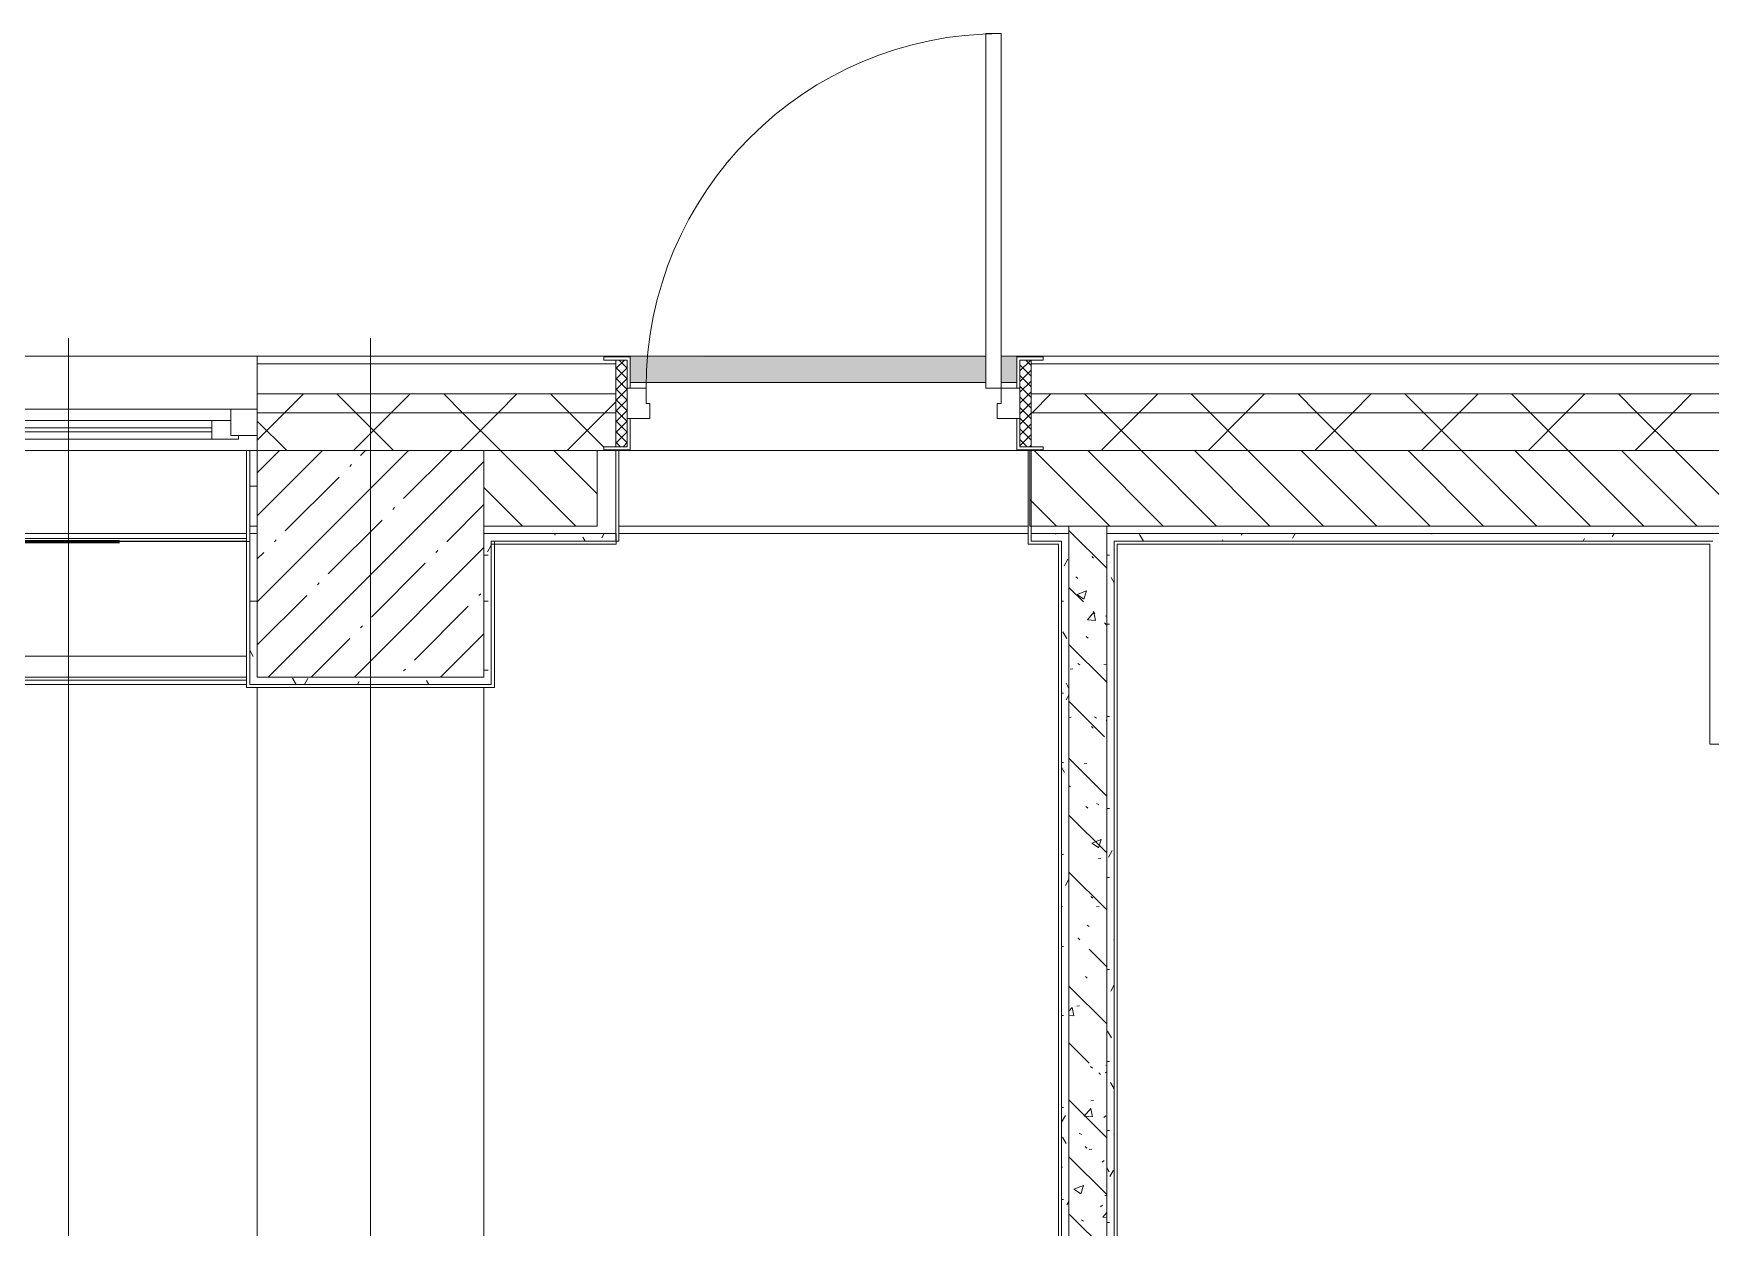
# Model space of a CAD drawing. Header units: millimetres. Extents: x -249154 to 415037, y -45458 to 354837.
# Drawn here: x 65632 to 70074, y 24905 to 28069 of the extents above; entities that cross this region are included whole.
import ezdxf

# ---------------------------------------------------------------- set-up
doc = ezdxf.new("R2010")
doc.units = ezdxf.units.MM
for name, color, linetype, lineweight in [('10.5) Решетки на радиатор', 200, 'Continuous', 60), ('A-DOOR-2', 7, 'Continuous', 5), ('A-DOOR-FRAM-2', 7, 'Continuous', 5), ('A-FLOR', 7, 'Continuous', 9), ('A-GLAZ', 7, 'Continuous', 9), ('A-GLAZ-1', 7, 'Continuous', 5), ('A-WALL', 7, 'Continuous', 5), ('I-WALL', 7, 'Continuous', 5), ('S-COLS', 7, 'Continuous', 9), ('S-COLS-1', 7, 'Continuous', 5), ('Оси', 7, 'Continuous', 9)]:
    doc.layers.add(name, color=color, linetype=linetype, lineweight=lineweight)
for name, color, linetype, lineweight, true_color in [('A-DOOR-1', 7, 'Continuous', 5, 0xc0c0c0), ('A-DOOR-FRAM-1', 7, 'Continuous', 5, 0xc0c0c0), ('A-WALL-1', 9, 'Continuous', 5, 0x808080), ('A-WALL-FNSH-1', 9, 'Continuous', 5, 0x808080)]:
    doc.layers.add(name, color=color, linetype=linetype, lineweight=lineweight, true_color=true_color)
doc.layers.add('A-FLOR-PATT-1', color=7, linetype='Continuous', lineweight=9, true_color=0xeef6ff, transparency=0.5)
pattern_1 = [(45, (64.7, -136.06), (-141.42136, 141.42136), []), (135, (64.7, -136.06), (-141.42136, -141.42136), [])]
pattern_2 = [(0, (64.7, -136.06), (243.84, 60.96), [20.117, -162.763, 20.117, -162.763, -975.36]), (0, (64.7, -136.06), (243.84, 60.96), [-365.76, 20.117, -345.643, 20.117, -162.763, -426.72]), (0, (64.7, -136.06), (243.84, 60.96), [-914.4, 20.117, -101.803, 20.117, -284.683]), (120, (156.14, -105.58), (-174.71291, 180.691634), [20.117, -162.763, 20.117, -162.763, -975.36]), (120, (156.14, -105.58), (-174.71291, 180.691634), [-365.76, 20.117, -345.643, 20.117, -162.763, -426.72]), (120, (156.14, -105.58), (-174.71291, 180.691634), [-914.4, 20.117, -101.803, 20.117, -284.683]), (240, (186.62, 16.34), (-69.12709, -241.651634), [20.117, -162.763, 20.117, -162.763, -975.36]), (240, (186.62, 16.34), (-69.12709, -241.651634), [-365.76, 20.117, -345.643, 20.117, -162.763, -426.72]), (240, (186.62, 16.34), (-69.12709, -241.651634), [-914.4, 20.117, -101.803, 20.117, -284.683])]

# ---------------------------------------------------------------- blocks, each defined once
blk = doc.blocks.new('120_Окно_СКБ_3Ст - 120_Окно_СКБ_3Ст_5100-21641134-Объем проектирования 1 этажа')
at = {"layer": 'A-GLAZ'}
for p, q in [((2480, -35), (1720, -35)), ((2430, -85), (2430, -35)), ((2480, -75), (2480, -5)), ((2480, -5), (2550, -5)), ((2480, -75), (2480, -35)), ((2550, -5), (2550, -75)), ((1700, -85), (2500, -85)), ((2500, -85), (1700, -85)), ((2550, -75), (2480, -75)), ((2500, -75), (2480, -75)), ((2500, -85), (2500, -75))]:
    blk.add_line(p, q, dxfattribs=at)
at = {"layer": 'A-GLAZ-1'}
for p, q in [((2550, -5), (-2550, -5)), ((1770, -55), (2430, -55)), ((2430, -65), (1770, -65)), ((2500, -75), (2550, -75))]:
    blk.add_line(p, q, dxfattribs=at)
blk = doc.blocks.new('110_Дверь_СКБ_1Ст_Наружная - ДН-2д_л__ Дверь из подвала ЛК _900 мм в свету_ 3300-22851703-Объем проектирования 1 этажа')
at = {"layer": 'A-DOOR-2'}
h = blk.add_hatch(dxfattribs=at)
h.set_pattern_fill('FP_162', color=256, style=0, pattern_type=2)
h.set_pattern_definition([(135, (1756.41, 199.685), (-14.14214, -14.14214), []), (225, (1756.41, 199.685), (14.14214, -14.14214), [])])
h.paths.add_polyline_path([(569.5, -105), (569.5, 125), (539.5, 125), (539.5, -105), (565.5, -105)])
at = {"layer": 'A-DOOR-FRAM-2'}
h = blk.add_hatch(dxfattribs=at)
h.set_pattern_fill('FP_163', color=256, style=0, pattern_type=2)
h.set_pattern_definition([(45, (-366.384, 199.685), (-14.1421, 14.1421), []), (135, (-366.384, 199.685), (-14.1421, -14.1421), [])])
h.paths.add_polyline_path([(-529.5, -105), (-500.5, -105), (-500.5, 125), (-530.5, 125), (-530.5, -105)])
at = {"layer": 'A-DOOR-1'}
for p, q in [((489.5, 990), (449.5, 990)), ((449.5, 990), (449.5, 50)), ((489.5, 50), (489.5, 990)), ((-492.5, 133), (-562.5, 133)), ((-562.5, 133), (-562.5, 125)), ((-562.5, 125), (-500.5, 125)), ((-500.5, 125), (-500.5, 50)), ((-492.5, 50), (-492.5, 133)), ((601.5, 133), (531.5, 133)), ((531.5, 133), (531.5, 50)), ((539.5, 50), (539.5, 125)), ((539.5, 125), (601.5, 125)), ((601.5, 125), (601.5, 133)), ((-500.5, 50), (-492.5, 50)), ((449.5, 50), (489.5, 50)), ((531.5, 50), (539.5, 50)), ((-492.5, -30), (-500.5, -30)), ((-500.5, -30), (-500.5, -105)), ((-492.5, -113), (-492.5, -30)), ((539.5, -30), (531.5, -30)), ((531.5, -30), (531.5, -113)), ((539.5, -105), (539.5, -30)), ((-562.5, -105), (-562.5, -113)), ((-500.5, -105), (-562.5, -105)), ((-562.5, -113), (-492.5, -113)), ((531.5, -113), (601.5, -113)), ((601.5, -105), (539.5, -105)), ((601.5, -113), (601.5, -105))]:
    blk.add_line(p, q, dxfattribs=at)
blk.add_arc((489.5, 50), 940, 90, 180, dxfattribs=at)
at = {"layer": 'A-DOOR-FRAM-1'}
for p, q in [((-500.5, 125), (-530.5, 125)), ((-530.5, 125), (-530.5, -105)), ((-500.5, -105), (-500.5, 125)), ((569.5, 125), (539.5, 125)), ((539.5, 125), (539.5, -105)), ((569.5, -105), (569.5, 125)), ((-450.5, 50), (-500.5, 50)), ((-500.5, 50), (-500.5, -30)), ((-450.5, 10), (-450.5, 50)), ((489.5, 50), (489.5, 10)), ((539.5, 50), (489.5, 50)), ((539.5, -30), (539.5, 50)), ((-440.5, 10), (-450.5, 10)), ((-440.5, -30), (-440.5, 10)), ((489.5, 10), (479.5, 10)), ((479.5, 10), (479.5, -30)), ((-500.5, -30), (-440.5, -30)), ((479.5, -30), (539.5, -30)), ((-530.5, -105), (-500.5, -105)), ((539.5, -105), (569.5, -105))]:
    blk.add_line(p, q, dxfattribs=at)
blk = doc.blocks.new('Зашивка приборов отопления10 - Зашивка приборов отопления-33278020-Объем проектирования 1 этажа')
at = {"layer": 'A-WALL'}
for p, q in [((56922, 26880), (51878, 26880)), ((51578, 26555), (56922, 26555)), ((56922, 26555), (51578, 26555)), ((51578, 26480), (56922, 26480))]:
    blk.add_line(p, q, dxfattribs=at)

msp = doc.modelspace()

# ---------------------------------------------------------------- hatches: boundary and pattern name
at = {"layer": 'A-FLOR-PATT-1'}
h = msp.add_hatch(color=256, dxfattribs=at)
h.paths.add_polyline_path([(68236.7, 27143.9), (68236.7, 27211.9), (68194.7, 27211.9), (68194.7, 27143.9)])
h.paths.add_polyline_path([(67823, 27143.9), (68154.7, 27145.2), (68154.7, 27213.9), (67212.7, 27211.9), (67212.7, 27143.9)])
at = {"layer": 'A-WALL'}
h = msp.add_hatch(dxfattribs=at)
h.set_pattern_fill('FP_24', color=256, style=0, pattern_type=2)
h.set_pattern_definition(pattern_1)
h.paths.add_polyline_path([(84814.7, 27063.9), (85034.7, 27063.9), (85034.7, 27113.9), (80414.7, 27113.9), (80414.7, 27063.9), (84813, 27063.9)])
h.paths.add_polyline_path([(77314.7, 27063.9), (77314.7, 27113.9), (76414.7, 27113.9), (76414.7, 27063.9), (77106.8, 27063.9)])
h.paths.add_polyline_path([(74314.7, 27063.9), (74314.7, 27113.9), (72974.7, 27113.9), (72974.7, 27063.9), (74012.2, 27063.9)])
h.paths.add_polyline_path([(68274.7, 27063.9), (70874.7, 27063.9), (70874.7, 27113.9), (68274.7, 27113.9)])
h.paths.add_polyline_path([(66791.5, 27063.9), (67174.7, 27063.9), (67174.7, 27113.9), (66224.7, 27113.9), (66224.7, 27063.9)])
h.paths.add_polyline_path([(60069.7, 27063.9), (61124.7, 27063.9), (61124.7, 27113.9), (60069.7, 27113.9), (60069.7, 27073.9)])
h.paths.add_polyline_path([(57507.7, 27063.9), (57769.7, 27063.9), (57769.7, 27113.9), (56924.7, 27113.9), (56924.7, 27063.9)])
h.paths.add_polyline_path([(54824.7, 27063.9), (54824.7, 27113.9), (53924.7, 27113.9), (53924.7, 27063.9), (54413.1, 27063.9)])
h.paths.add_polyline_path([(50924.7, 27063.9), (51824.7, 27063.9), (51824.7, 27113.9), (50924.7, 27113.9), (50924.7, 27073.9)])
h.paths.add_polyline_path([(47724.7, 27063.9), (48824.7, 27063.9), (48824.7, 27113.9), (47724.7, 27113.9), (47724.7, 27073.9)])
h.paths.add_polyline_path([(43066.2, 27063.9), (44624.7, 27063.9), (44624.7, 27113.9), (42224.7, 27113.9), (42224.7, 27063.9), (42844.7, 27063.9)])
h = msp.add_hatch(dxfattribs=at)
h.set_pattern_fill('FP_24', color=256, style=0, pattern_type=2)
h.set_pattern_definition(pattern_1)
h.paths.add_polyline_path([(73604.7, 26963.9), (74314.7, 26963.9), (74314.7, 27063.9), (72974.7, 27063.9), (72974.7, 26963.9), (72980.6, 26963.9)])
h.paths.add_polyline_path([(42844.7, 26963.9), (44624.7, 26963.9), (44624.7, 27063.9), (42224.7, 27063.9), (42224.7, 26963.9), (42824.7, 26963.9)])
h.paths.add_polyline_path([(84327.5, 26963.9), (85034.7, 26963.9), (85034.7, 27063.9), (80414.7, 27063.9), (80414.7, 26963.9), (84164.7, 26963.9)])
h.paths.add_polyline_path([(47724.7, 26963.9), (48824.7, 26963.9), (48824.7, 27063.9), (47724.7, 27063.9), (47724.7, 27003.6)])
h.paths.add_polyline_path([(50924.7, 26963.9), (51824.7, 26963.9), (51824.7, 27063.9), (50924.7, 27063.9), (50924.7, 27003.9)])
h.paths.add_polyline_path([(53924.7, 26963.9), (54824.7, 26963.9), (54824.7, 27063.9), (53924.7, 27063.9), (53924.7, 27003.9)])
h.paths.add_polyline_path([(57414.7, 26963.9), (57769.7, 26963.9), (57769.7, 27063.9), (56924.7, 27063.9), (56924.7, 26963.9)])
h.paths.add_polyline_path([(77106.8, 26963.9), (77314.7, 26963.9), (77314.7, 27063.9), (76414.7, 27063.9), (76414.7, 26963.9), (76814.7, 26963.9)])
h.paths.add_polyline_path([(60069.7, 26963.9), (61124.7, 26963.9), (61124.7, 27063.9), (60069.7, 27063.9), (60069.7, 27003.9)])
h.paths.add_polyline_path([(67124.7, 26963.9), (67142.7, 26965.9), (67142.7, 26973.9), (67174.7, 26973.9), (67174.7, 27063.9), (66224.7, 27063.9), (66224.7, 26963.9), (66824.7, 26963.9)])
h.paths.add_polyline_path([(70374.7, 26963.9), (70874.7, 26963.9), (70874.7, 27063.9), (68274.7, 27063.9), (68274.7, 26973.9), (68306.7, 26973.9), (68306.7, 26965.9), (70041.4, 26963.9)])
h = msp.add_hatch(dxfattribs=at)
h.set_pattern_fill('FP_2', color=256, style=0, pattern_type=2)
h.set_pattern_definition([(135, (64.7, -136.06), (-70.71068, -70.71068), [])])
h.paths.add_polyline_path([(42824.7, 26763.9), (44624.7, 26763.9), (44624.7, 26963.9), (42824.7, 26963.9), (42824.7, 26886.2)])
h.paths.add_polyline_path([(56924.7, 26763.9), (57769.7, 26763.9), (57769.7, 26963.9), (56924.7, 26963.9), (56924.7, 26886.2)])
h.paths.add_polyline_path([(80714.7, 26763.9), (80714.7, 26963.9), (80414.7, 26963.9), (80414.7, 26763.9)])
h.paths.add_polyline_path([(54224.7, 26763.9), (54224.7, 26963.9), (53924.7, 26963.9), (53924.7, 26763.9)])
h.paths.add_polyline_path([(76814.7, 26763.9), (76814.7, 26963.9), (76414.7, 26963.9), (76414.7, 26763.9), (76591, 26763.9)])
h.paths.add_polyline_path([(60069.7, 26763.9), (60224.7, 26763.9), (60224.7, 26963.9), (60069.7, 26963.9), (60069.7, 26800.4)])
h.paths.add_polyline_path([(60824.7, 26763.9), (61124.7, 26763.9), (61124.7, 26963.9), (60824.7, 26963.9), (60824.7, 26817.8)])
h.paths.add_polyline_path([(74314.7, 26763.9), (74314.7, 26963.9), (74104.7, 26963.9), (74104.7, 26763.9)])
h.paths.add_polyline_path([(47724.7, 26763.9), (48224.7, 26763.9), (48223.9, 26963.9), (47724.7, 26963.9), (47724.7, 26886.2)])
h.paths.add_polyline_path([(51464.7, 26763.9), (51824.7, 26763.9), (51824.7, 26963.9), (50924.7, 26963.9), (50924.7, 26763.9), (51406.5, 26763.9)])
h.paths.add_polyline_path([(73604.7, 26763.9), (73604.7, 26963.9), (72974.7, 26963.9), (72974.7, 26763.9), (73496.4, 26763.9)])
h.paths.add_polyline_path([(66848.7, 26763.9), (67124.7, 26763.9), (67124.7, 26963.9), (66824.7, 26963.9), (66824.7, 26763.9)])
h.paths.add_polyline_path([(70374.7, 26763.9), (70374.7, 26963.9), (68274.7, 26963.9), (68270.7, 26763.9), (69886.1, 26763.9)])
at = {"layer": 'I-WALL'}
h = msp.add_hatch(dxfattribs=at)
h.set_pattern_fill('FP_191', color=256, style=0, pattern_type=2)
h.set_pattern_definition(pattern_2)
h.paths.add_polyline_path([(66204.7, 26763.9), (66224.7, 26763.9), (66224.7, 26963.9), (66204.7, 26963.9), (66204.7, 26941.6)])
h = msp.add_hatch(dxfattribs=at)
h.set_pattern_fill('FP_191', color=256, style=0, pattern_type=2)
h.set_pattern_definition(pattern_2)
h.paths.add_polyline_path([(60852.7, 26723.9), (61124.7, 26723.9), (61124.7, 26743.9), (60844.7, 26743.9), (60844.7, 26723.9)])
h.paths.add_polyline_path([(66204.7, 26723.9), (66224.7, 26723.9), (66224.7, 26743.9), (66204.7, 26743.9), (66204.7, 26730.9)])
h = msp.add_hatch(dxfattribs=at)
h.set_pattern_fill('FP_191', color=256, style=0, pattern_type=2)
h.set_pattern_definition(pattern_2)
h.paths.add_polyline_path([(66844.7, 26363.9), (66844.7, 26743.9), (66824.7, 26743.9), (66824.7, 26363.9)])
h = msp.add_hatch(dxfattribs=at)
h.set_pattern_fill('FP_191', color=256, style=0, pattern_type=2)
h.set_pattern_definition(pattern_2)
h.paths.add_polyline_path([(67174.7, 26723.9), (67174.2, 26743.9), (66844.7, 26743.9), (66845.2, 26723.9), (67173.7, 26723.9)])
h.paths.add_polyline_path([(68354.7, 26723.9), (68374.7, 26723.9), (68374.7, 26743.9), (68274.7, 26743.9), (68275.4, 26723.9), (68350.7, 26723.9)])
h = msp.add_hatch(dxfattribs=at)
h.set_pattern_fill('FP_41', color=256, style=0, pattern_type=2)
h.set_pattern_definition([(135, (64.7, -136.06), (-150.8683, -150.8683), [213.36, -35.56, 7.112, -35.56]), (135, (64.7, 14.71), (-150.8683, -150.8683), []), (50, (64.7, -136.06), (255.05767, -22.3145), [26.67, -293.37]), (355, (64.7, -136.06), (-49.3404, 267.4791), [21.336, -234.696]), (100.451, (85.96, -137.92), (205.7195, 245.1636), [22.666, -249.326]), (46.184, (64.7, -64.94), (379.511, -58.86), [40.005, -440.055]), (96.636, (96.33, -69.85), (332.3634, 346.399), [33.999, -373.989]), (351.184, (64.7, -64.94), (332.3669, 346.3953), [32.004, -352.044]), (21, (100.26, -82.72), (212.2602, -143.1711), [26.67, -293.37]), (326, (100.26, -82.72), (86.5224, 257.8632), [21.336, -234.696]), (71.451, (117.95, -94.65), (298.78395, 114.6901), [22.666, -249.326]), (37.5, (64.7, -136.06), (4.32385, 118.37751), [6.706, -225.146, 6.706, -231.546, -235.585]), (37.5, (64.7, -136.06), (4.32385, 118.37751), [-470.103, 6.706, -228.879]), (7.5, (64.7, -136.06), (93.54758, 140.2533), [6.706, -129.134, 6.706, -219.812, -89.789]), (7.5, (64.7, -136.06), (93.54758, 140.2533), [-362.356, 6.706, -83.083]), (327.5, (-14.6, -136.06), (189.82734, -8.02019), [6.706, -82.194, 6.706, -270.662, -368.046]), (327.5, (-14.6, -136.06), (189.82734, -8.02019), [-366.268, 6.706, -361.34]), (317.5, (-50.16, -136.06), (207.38114, 35.59764), [6.706, -108.864, 6.706, -177.495, -261.366]), (317.5, (-50.16, -136.06), (207.38114, 35.59764), [-299.771, 6.706, -254.66])])
h.paths.add_polyline_path([(68474.7, 22663.9), (68474.7, 26763.9), (68374.7, 26763.9), (68374.7, 22663.9)])
h = msp.add_hatch(dxfattribs=at)
h.set_pattern_fill('FP_191', color=256, style=0, pattern_type=2)
h.set_pattern_definition(pattern_2)
h.paths.add_polyline_path([(68474.7, 22683.9), (68494.7, 22683.9), (68494.7, 26743.9), (68474.7, 26743.9), (68474.7, 23083.9)])
h = msp.add_hatch(dxfattribs=at)
h.set_pattern_fill('FP_191', color=256, style=0, pattern_type=2)
h.set_pattern_definition(pattern_2)
h.paths.add_polyline_path([(68515.6, 26723.9), (70075.3, 26726.1), (70100.3, 26743.9), (68494.7, 26743.9), (68494.7, 26723.9)])
h = msp.add_hatch(dxfattribs=at)
h.set_pattern_fill('FP_191', color=256, style=0, pattern_type=2)
h.set_pattern_definition(pattern_2)
h.paths.add_polyline_path([(66204.7, 26343.9), (66224.7, 26343.9), (66224.7, 26723.9), (66204.7, 26722.9), (66204.7, 26356.2)])
h = msp.add_hatch(dxfattribs=at)
h.set_pattern_fill('FP_191', color=256, style=0, pattern_type=2)
h.set_pattern_definition(pattern_2)
h.paths.add_polyline_path([(68354.7, 22543.9), (68374.7, 22543.9), (68374.7, 26723.9), (68354.7, 26723.9), (68354.7, 22683.9)])
h = msp.add_hatch(dxfattribs=at)
h.set_pattern_fill('FP_191', color=256, style=0, pattern_type=2)
h.set_pattern_definition(pattern_2)
h.paths.add_polyline_path([(66824.7, 26343.9), (66844.7, 26343.9), (66844.7, 26363.9), (66224.7, 26363.9), (66224.7, 26343.9), (66228.5, 26343.9)])
at = {"layer": 'S-COLS-1'}
h = msp.add_hatch(dxfattribs=at)
h.set_pattern_fill('FP_1', color=256, style=0, pattern_type=2)
h.set_pattern_definition([(45, (64.7, -136.06), (-114.04925, 114.04925), []), (45, (178.75, -136.06), (-114.04925, 114.04925), [201.612, -40.322, 6.706, -33.617])])
h.paths.add_polyline_path([(66824.7, 26363.9), (66824.7, 26963.9), (66224.7, 26963.9), (66224.7, 26363.9), (66791.5, 26363.9)])

# ---------------------------------------------------------------- linework, layer by layer
at = {"layer": '10.5) Решетки на радиатор', "linetype": 'ByBlock', "ltscale": 0.5}
msp.add_lwpolyline([(63823.6, 26722.9), (65859.6, 26722.9)], dxfattribs=at)
at = {"layer": 'A-FLOR'}
for p, q in [((67175.7, 27213.9), (68154.7, 27213.9)), ((68194.7, 27213.9), (68274.7, 27213.9)), ((67182.7, 26763.9), (68266.7, 26763.9)), ((66224.7, 24813.9), (66224.7, 26336.2)), ((66824.7, 26335.9), (66824.7, 24823.9))]:
    msp.add_line(p, q, dxfattribs=at)
at = {"layer": 'A-WALL'}
for p, q in [((61124.7, 27213.9), (66224.7, 27213.9)), ((67174.7, 27193.9), (66224.7, 27193.9)), ((70874.7, 27193.9), (68274.7, 27193.9)), ((67212.7, 27143.9), (68154.7, 27143.9)), ((68194.7, 27143.9), (68236.7, 27143.9)), ((67174.7, 27113.9), (66224.7, 27113.9)), ((70874.7, 27113.9), (68274.7, 27113.9)), ((67174.7, 27063.9), (66224.7, 27063.9)), ((70874.7, 27063.9), (68274.7, 27063.9)), ((66196.7, 26963.9), (61152.7, 26963.9)), ((67124.7, 26963.9), (66824.7, 26963.9)), ((66824.7, 26963.9), (66824.7, 26763.9)), ((68266.7, 26963.9), (67182.7, 26963.9)), ((70374.7, 26963.9), (68270.7, 26963.9)), ((68274.7, 26963.9), (70874.7, 26963.9)), ((66204.7, 26343.9), (66204.7, 26722.9)), ((66844.7, 26723.9), (66852.7, 26723.9)), ((66844.7, 26723.9), (66844.7, 26363.9)), ((68274.7, 26723.9), (68354.7, 26723.9)), ((68354.7, 22543.9), (68354.7, 26723.9)), ((68494.7, 22683.9), (68494.7, 26723.9)), ((70080.3, 26723.9), (68494.7, 26723.9))]:
    msp.add_line(p, q, dxfattribs=at)
at = {"layer": 'A-WALL-1'}
for p, q in [((66224.7, 27193.9), (66224.7, 26763.9)), ((66204.7, 26963.9), (67174.7, 26963.9)), ((67124.7, 26763.9), (67124.7, 26963.9)), ((68270.7, 26963.9), (68270.7, 26763.9)), ((66204.7, 26763.9), (66224.7, 26763.9)), ((66224.7, 26743.9), (66204.7, 26743.9)), ((66224.7, 26363.9), (66224.7, 26743.9)), ((66824.7, 26763.9), (67124.7, 26763.9)), ((66824.7, 26743.9), (66824.7, 26363.9)), ((67175.7, 26743.9), (66824.7, 26743.9)), ((67175.7, 26723.9), (67175.7, 26743.9)), ((68270.7, 26763.9), (70374.7, 26763.9)), ((68374.7, 26743.9), (68274.7, 26743.9)), ((68274.7, 26743.9), (68274.7, 26723.9)), ((68374.7, 22563.9), (68374.7, 26763.9)), ((68474.7, 26763.9), (68474.7, 22663.9)), ((70100.3, 26743.9), (68474.7, 26743.9)), ((66204.7, 26343.9), (66844.7, 26343.9)), ((66824.7, 26363.9), (66224.7, 26363.9))]:
    msp.add_line(p, q, dxfattribs=at)
at = {"layer": 'A-WALL-FNSH-1'}
for p, q in [((67174.7, 27213.9), (66224.7, 27213.9)), ((66224.7, 27213.9), (66224.7, 27193.9)), ((70874.7, 27213.9), (68274.7, 27213.9)), ((66196.7, 26963.9), (66196.7, 26335.9)), ((66204.7, 26963.9), (66196.7, 26963.9)), ((66204.7, 26722.9), (66204.7, 26963.9)), ((67174.7, 26963.9), (67174.7, 26723.9)), ((67182.7, 26963.9), (67174.7, 26963.9)), ((67182.7, 26723.9), (67182.7, 26963.9)), ((68266.7, 26963.9), (68266.7, 26715.9)), ((68274.7, 26963.9), (68266.7, 26963.9)), ((68274.7, 26723.9), (68274.7, 26963.9)), ((66204.7, 26722.9), (66196.7, 26722.9)), ((66844.7, 26715.9), (67175.7, 26715.9)), ((66852.7, 26335.9), (66852.7, 26723.9)), ((67174.7, 26723.9), (66852.7, 26723.9)), ((67175.7, 26715.9), (67175.7, 26723.9)), ((67175.7, 26723.9), (67182.7, 26723.9)), ((68266.7, 26715.9), (68346.7, 26715.9)), ((68346.7, 26715.9), (68346.7, 22535.9)), ((68502.7, 26715.9), (70072.3, 26715.9)), ((68502.7, 22691.9), (68502.7, 26715.9)), ((70072.3, 26715.9), (70072.3, 26185.9)), ((66844.7, 26363.9), (66844.7, 26343.9)), ((66196.7, 26335.9), (66852.7, 26335.9)), ((70072.3, 26185.9), (70902.7, 26185.9))]:
    msp.add_line(p, q, dxfattribs=at)
at = {"layer": 'I-WALL'}
for p, q in [((61152.7, 26963.9), (66196.7, 26963.9)), ((67182.7, 26963.9), (68266.7, 26963.9)), ((66196.7, 26743.9), (61152.7, 26743.9)), ((68266.7, 26743.9), (67182.7, 26743.9)), ((61152.7, 26730.9), (66196.7, 26730.9)), ((66196.7, 26723.9), (61152.7, 26723.9)), ((66196.7, 26722.9), (61152.7, 26722.9)), ((60852.7, 26363.9), (66196.7, 26363.9)), ((66196.7, 26355.9), (60852.7, 26355.9))]:
    msp.add_line(p, q, dxfattribs=at)
at = {"layer": 'S-COLS'}
msp.add_line((66824.7, 26763.9), (66824.7, 26963.9), dxfattribs=at)
at = {"layer": 'S-COLS-1'}
for p, q in [((66824.7, 26963.9), (66224.7, 26963.9)), ((66224.7, 26963.9), (66224.7, 26363.9)), ((66824.7, 26363.9), (66824.7, 26763.9)), ((66224.7, 26363.9), (66824.7, 26363.9))]:
    msp.add_line(p, q, dxfattribs=at)
at = {"layer": 'Оси'}
for points in [[(65724.7, -2042.3), (65724.7, 2957.7), (65724.7, 22262), (65724.7, 27262)], [(66997.4, -2042.3), (66997.4, -1322.8), (66524.7, -759.5), (66524.7, 4240.5), (66524.7, 22262), (66524.7, 27262)]]:
    msp.add_lwpolyline(points, dxfattribs=at)

# ---------------------------------------------------------------- block references
at = {"layer": 'A-DOOR-1'}
msp.add_blockref('110_Дверь_СКБ_1Ст_Наружная - ДН-2д_л__ Дверь из подвала ЛК _900 мм в свету_ 3300-22851703-Объем проектирования 1 этажа', (67705.2, 27078.9), dxfattribs=at)
at = {"layer": 'A-GLAZ', "color": 3}
msp.add_blockref('120_Окно_СКБ_3Ст - 120_Окно_СКБ_3Ст_5100-21641134-Объем проектирования 1 этажа', (63674.7, 27078.9), dxfattribs=at)
at = {"layer": 'A-WALL'}
msp.add_blockref('Зашивка приборов отопления10 - Зашивка приборов отопления-33278020-Объем проектирования 1 этажа', (9274.7, -136.1), dxfattribs=at)

doc.saveas('drawing.dxf')
